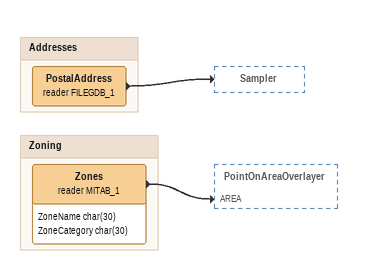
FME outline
Bookmark: Addresses
PostalAddress (reader FILEGDB_1)
    -> Sampler

Bookmark: Zoning
Zones (reader MITAB_1)
    attributes: ZoneName char(30), ZoneCategory char(30)
    -> PointOnAreaOverlayer [AREA]
